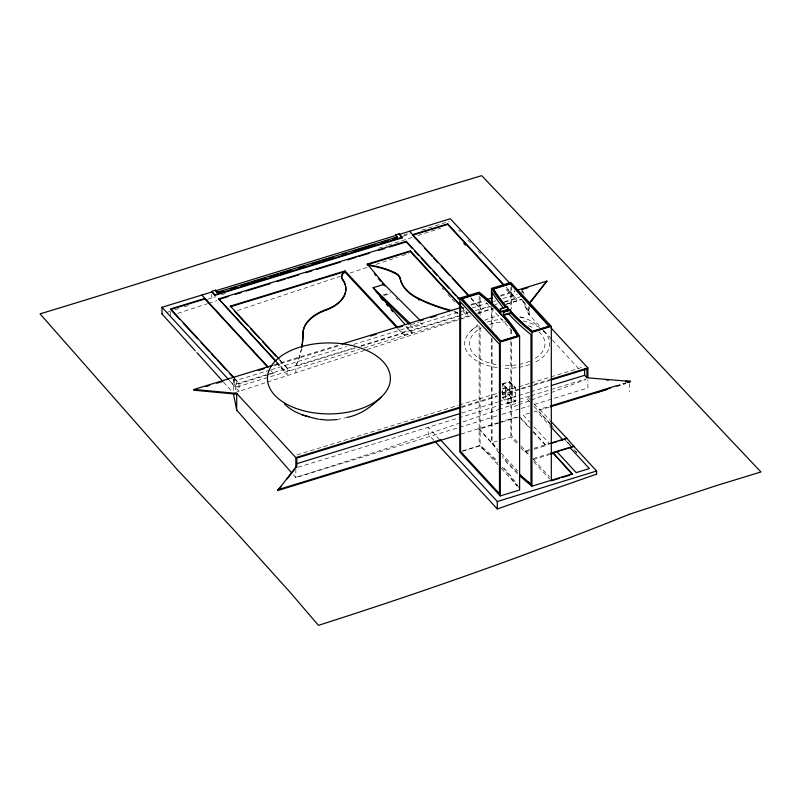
<?xml version="1.0" encoding="UTF-8"?>
<svg xmlns="http://www.w3.org/2000/svg" width="801" height="801" viewBox="0 0 801 801"><rect width="100%" height="100%" fill="white"/><g stroke="black" fill="none" stroke-linecap="round" stroke-linejoin="round"><path stroke-width="0.6" stroke-dasharray="4 3" d="M471.118 330.723L477.736 324.805M484.555 320.33L490.883 317.727L499.253 315.764M514.082 406.538L517.536 405.236M518.688 404.795L530.222 400.46M531.373 400.019L585.581 379.614M522.322 401.281L501.106 408.75M499.954 409.151L382.437 449.842L295.829 477.426M237.486 310.558L340.485 276.235M349.957 273.081L367.719 267.154M375.999 264.4L397.316 257.291M402.052 255.719L409.151 253.346M616.329 386.122L625.791 382.998M234.593 392.76L266.262 382.437M267.444 382.057L366.027 349.917M367.218 349.526L470.688 315.804M477.817 313.481L493.276 308.435M506.362 304.17L521.821 299.133M177.772 313.351L207.499 303.719M208.691 303.339L217.021 300.635M378.753 248.23L387.073 245.527M388.265 245.146L412.054 237.436M417.992 235.514L440.59 228.195M166.698 312.48L170.213 311.349M174.898 309.837L179.584 308.325M184.27 306.813L188.956 305.301M207.359 299.364L215.679 296.68M221.607 294.768L226.343 293.236M402.943 236.255L410.052 233.962M421.907 230.137L449.171 221.346M383.078 295.078L390.708 292.735M384.17 295.349L390.708 293.336M273.952 364.906L338.322 345.141M470.898 304.44L483.954 300.425M500.585 295.319L514.833 290.943M273.842 365.737L339.464 345.591M461.426 308.145L463.799 307.414M470.928 305.221L485.186 300.846M500.635 296.1L514.903 291.724M410.963 324.695L418.723 322.312M270.147 370.032L236.746 380.295L236.746 387.023L359.499 349.336M271.339 369.672L346.513 346.593M353.672 344.39L466.072 309.877M472.019 308.055L487.469 303.309M493.406 301.486L495.779 300.755M502.908 298.563L517.176 294.187M409.862 325.036L412.135 327.509L422.107 324.445L422.107 323.374M266.212 374.808L233.481 384.86L229.286 380.295M267.394 374.447L355.033 347.534M360.941 345.722L458.002 315.924M459.173 315.564L469.857 312.28M475.343 310.598L489.221 306.332M495.068 304.54L497.401 303.819M504.42 301.667L520.84 296.63M268.575 374.678L239.018 383.759L233.952 378.262M269.757 374.317L273.311 373.226L271.619 370.793M355.033 348.135L295.869 366.307A219.714 126.848 0 0 0 301.587 348.525M360.941 346.322L402.362 333.606L402.362 332.375L398.988 328.76M405.797 326.628L409.862 331.304L459.173 316.165M470.908 298.453L481.041 309.446L491.564 306.212M504.42 302.267L516.114 298.683L505.982 287.679M277.056 362.232L285.516 371.414L289.421 370.222L289.421 370.853L279.519 360.11M412.135 332.535L409.862 330.072L402.362 332.375L404.635 334.838L412.135 332.535L412.135 333.176L409.862 330.703M364.245 347.874L470.608 315.214M477.766 313.021L493.276 308.255M506.402 304.22L521.922 299.464M502.688 383.629L509.646 381.496L515.383 387.394L515.413 401.471L507.974 403.754L502.688 397.717L502.688 383.629L507.974 389.666L507.974 403.754M507.974 390.207L502.688 384.18L509.676 382.037L515.413 387.924M502.708 388.405L509.656 386.272M502.698 388.946L509.656 386.813M507.974 389.666L515.383 387.394M296.931 454.888L458.092 405.396M459.283 405.036L497.491 393.301M498.683 392.941L529.721 383.409M530.913 383.038L584.63 366.548M502.708 392.64L509.666 390.498M502.708 393.181L509.666 391.048M461.526 406.718L497.291 395.734M502.057 394.272L519.939 388.785M521.131 388.415L529.481 385.852M534.247 384.39L549.746 379.634M461.556 407.499L497.371 396.505M502.147 395.043L531.994 385.872M533.186 385.511L549.897 380.375M507.974 394.442L515.413 392.16M507.974 394.983L515.413 392.7M502.728 397.166L509.676 395.033M502.627 397.737L509.736 395.554M507.974 398.678L515.413 396.395M461.676 413.046L497.491 402.052M498.683 401.681L529.721 392.16M530.913 391.789L550.017 385.922M507.974 399.218L515.413 396.936M298.012 467.263L497.952 405.867M499.133 405.506L529.882 396.064M531.073 395.704L585.721 378.923M507.974 403.213L515.413 400.931L515.413 401.471L509.676 395.574L509.646 381.496M293.376 474.823L295.829 477.616L497.291 415.759M502.057 414.297L519.939 408.81M521.131 408.44L529.481 405.877M534.247 404.415L587.894 387.944L587.894 379.894M549.166 407.208L539.754 410.092L539.754 409.301L549.316 406.367M616.189 385.832L625.741 382.898M461.076 434.062L497.872 422.758M499.053 422.397L518.037 416.57M529.701 412.986L523.113 415.008L529.761 422.227M534.097 411.634L536.29 410.963L549.576 425.391M616.53 386.523L626.092 383.589M498.833 452.885A305.441 176.35 0 0 1 494.017 446.157L491.484 442.262L478.888 428.585L478.888 429.186L500.245 422.628M501.426 422.267L519.218 416.8M462.868 450.773L480.119 445.476L483.313 448.069A305.441 176.35 0 0 1 497.902 461.446M462.057 451.293L479.138 446.057L483.313 449.441A305.441 176.35 0 0 1 497.902 462.818M478.888 429.186L491.484 442.863L497.181 441.111M501.736 439.709L510.848 436.915L517.426 444.064M529.491 450.673L524.825 452.094L524.825 451.093L529.491 449.661M534.147 448.23L549.296 443.584M533.336 431.539L545.801 445.066L549.696 443.864L533.917 426.733M534.147 449.241L545.801 445.656L545.801 445.066M533.236 458.593L549.546 453.586M533.236 459.594L549.546 454.588M403.874 235.053L409.571 233.321M336.901 419.604L345.581 417.732M520.179 317.036C527.609 318.367 534.227 322.292 539.544 327.559M519.679 316.876L525.566 318.428M542.988 330.653L544.71 332.205M396.004 298.052L397.767 299.824M433.912 440.34L428.195 434.312L428.195 427.283L440.45 440.59M529.962 402.042L527.509 399.449L527.509 396.795L529.962 399.459M534.037 406.367L551.579 425.241M398.137 329.091L402.362 333.606M549.937 423.549L539.754 412.425M550.788 424.47L553.331 427.223M565.216 440.099L570.302 445.616M575.398 451.133L577.09 452.965M521.601 290.723L523.113 292.365M458.763 230.077L460.445 231.9M468.014 240.11L470.537 242.843M478.097 251.053L480.62 253.787M529.251 311.779L524.305 301.657M505.982 287.078L516.114 298.082L516.114 300.255L504.29 287.399M486.037 302.468L511.398 330.002M470.908 297.852L481.041 309.446M461.166 306.062L467.093 312.5L467.093 315.764L461.256 309.296M461.166 306.693L467.093 313.131M539.754 409.301L550.097 420.515M534.037 403.884L539.754 410.092M570.793 445.726L566.768 441.361L569.982 445.226M574.007 449.591L576.52 452.315M509.646 382.037L515.143 388.004M502.688 384.18L508.184 390.147M519.218 416.21L530.022 427.924M520.88 418.613L530.022 428.525M533.336 432.129L545.801 445.656M420.595 322.793L422.107 324.445M517.556 442.222L511.639 435.804L511.639 337.421M520.93 445.897L529.391 455.078M533.616 459.664L549.676 477.106M524.825 451.093L529.651 456.33M520.72 447.629L524.825 452.094M533.736 461.776L549.646 479.038M402.362 333.006L404.635 335.469L404.635 334.838M492.084 443.183L498.002 449.601M501.386 453.276L517.446 470.718M497.872 464.75L480.119 445.476L480.119 325.937M501.256 468.425L517.316 485.857M280.14 360.15L289.421 370.222M276.535 362.302L285.516 372.044L285.516 371.414M270.778 370.483L273.311 373.226M234.803 378.573L239.018 383.158L239.018 391.319L229.016 380.245M236.746 387.023L234.473 384.56L234.473 377.822M276.295 362.943L287.148 374.768L287.148 368.38M521.821 299.294L528.76 314.222L540.585 327.128M543.969 330.813L551.569 339.113M552.41 340.035L578.602 368.61M442.052 288.05L443.724 289.902M447.899 294.518L451.233 298.212M452.074 299.143L454.578 301.907M223.509 382.087L231.819 391.288M406.618 326.347L409.862 330.072L409.862 331.304M519.008 487.699L517.076 484.715A305.441 176.35 0 0 0 502.067 465.822M522.522 290.593L524.985 295.879M523.023 300.665L529.251 314.743L529.251 306.403M233.712 379.274L236.245 391.899M629.676 383.639L629.676 391.699M528.76 306.773L528.76 314.222M522.032 290.643L522.032 292.866M512.48 385.001L512.48 398.538M511.639 286.368L511.639 308.785M511.639 329.952L511.639 336.18M510.848 287.429L510.848 308.605M510.848 329.782L510.848 336.009M510.848 340.996L510.848 436.915M505.381 387.183L505.381 400.72M492.084 308.565L492.084 329.732M492.084 338.453L492.084 441.802L494.017 444.785A305.441 176.35 0 0 0 496.71 448.64M491.484 305.902L491.484 328.42M491.484 338.423L491.484 442.863M480.119 297.291L480.119 315.974M479.138 295.929L479.138 314.693M479.138 325.957L479.138 446.057M412.135 326.438L412.135 327.509M295.869 372.785L295.869 365.707A219.714 126.848 0 0 0 301.206 349.717M295.829 469.116L295.829 477.616M233.481 379.253L233.481 391.939M211.774 294.368L211.774 297.942M170.633 311.979L170.633 315.664M454.698 311.399A10.153 5.857 0 0 1 458.522 314.092M538.883 331.844A37.797 21.827 0 0 1 533.967 359.118M529.701 361.251A37.797 21.827 0 0 1 502.167 365.356M496.129 364.595A37.797 21.827 0 0 1 481.401 327.769M489.431 324.455A37.797 21.827 0 0 1 506.032 321.912M528.38 325.657A37.797 21.827 0 0 1 533.846 328.26M543.118 330.623A42.513 24.541 0 0 1 534.087 362.723M529.541 364.595A42.513 24.541 0 0 1 502.007 368.09M497.121 367.569A42.513 24.541 0 0 1 466.052 349.937A42.513 24.541 0 0 1 478.177 325.777M487.218 322.052A42.513 24.541 0 0 1 502.477 319.329M523.093 320.961A42.513 24.541 0 0 1 538.262 326.988M453.947 311.739A10.153 5.857 0 0 1 458.522 314.693M502.067 467.193A305.441 176.35 0 0 1 517.076 486.097M517.576 473.741A305.441 176.35 0 0 1 502.557 457.621M517.576 472.36A305.441 176.35 0 0 1 502.557 456.25"/><path stroke-width="1.2" d="M277.697 489.761L440.45 439.789L440.45 440.59L277.697 490.562L295.829 467.133L296.811 466.833L296.811 458.082L460.365 407.869M277.697 490.562L281.481 485.847M286.768 479.248L294.317 469.817M528.92 303.539L546.893 281.101L529.701 303.359M381.056 397.226C371.544 406.738 360.22 414.988 346.733 417.441M435.544 442.062L497.301 508.965L596.605 474.112M629.676 381.717L630.527 381.436L586.903 377.762L584.63 375.299L584.63 369.051M596.214 392.76L610.412 388.074M628.154 382.217L630.527 381.436L625.651 381.126M395.624 234.913L397.476 237.547L395.624 234.913L399.319 233.782L402.402 237.757L214.858 295.339L211.774 291.995L211.774 291.364L215.679 290.162L217.522 292.796L223.479 290.973M162.012 314.082L162.012 307.274L211.774 291.995M215.679 290.162L215.679 290.793L395.624 235.544M399.319 233.782L399.319 234.413L450.352 218.743L510.047 283.544M217.522 292.165L397.476 236.916M230.628 288.771L236.585 286.948M241.361 285.476L249.702 282.923M252.085 282.192L265.191 278.167M269.957 276.695L278.297 274.142M280.68 273.401L291.404 270.117M298.563 267.914L304.52 266.092M311.669 263.889L320.01 261.326M322.392 260.595L333.116 257.301M342.658 254.378L346.232 253.276M353.381 251.083L374.828 244.495M381.977 242.302L387.934 240.47M392.71 239.008L396.285 237.917M211.774 291.364L214.858 294.708L402.402 237.126M412.655 234.613L447.729 223.839L503.449 284.335M267.394 366.818L204.926 298.993L170.633 309.516L179.925 319.599M503.449 284.926L447.729 224.44L412.655 235.214L420.255 243.454M275.694 361.391L218.683 298.873L406.227 241.281L459.884 299.534M218.683 299.504L228.245 296.57M235.414 294.368L241.381 292.535M246.157 291.063L270.047 283.724M277.216 281.531L285.577 278.958M287.97 278.227L298.723 274.923M305.892 272.73L311.859 270.888M316.635 269.426L340.525 262.087M347.694 259.884L356.055 257.321M358.447 256.59L369.201 253.286M378.753 250.353L384.73 248.52M389.506 247.048L406.227 241.912L412.094 248.29M301.757 347.023A219.714 126.848 0 0 0 302.968 333.476A48.491 27.995 0 0 1 325.707 309.697A42.964 24.811 0 0 0 342.548 279.118A12.135 7.009 0 0 1 345.001 271.569L230.388 306.763L230.388 306.132L345.001 270.938L397.296 326.948M452.134 310.648A138.533 79.98 0 0 1 418.823 298.523A53.857 31.099 0 0 1 400.21 278.317A14.768 8.531 0 0 0 395.103 272.771A65.562 37.847 0 0 0 367.329 264.72L367.329 264.08L410.332 250.883L460.315 305.141M367.329 264.72L410.332 251.514L460.315 305.772M405.006 324.475L373.096 287.719L384.21 284.315L419.834 320.12L419.834 320.911L423.399 319.819M596.605 474.212L596.605 471.018L574.007 446.477L553.04 452.915L572.284 474.412L572.284 473.812L531.954 486.197L531.954 332.325A305.441 176.35 0 0 1 512.48 314.833L510.457 312.7L503.449 314.853L505.381 317.016A305.441 176.35 0 0 1 519.609 336.11L519.609 489.992L500.245 495.929L459.774 451.994L459.774 298.122L479.138 292.175A305.441 176.35 0 0 1 498.612 309.667L500.635 311.799L507.504 309.486M491.484 303.399L491.484 288.38L510.848 282.443L551.318 326.377L551.318 480.85L559.468 478.347M473.321 311.539L461.656 298.453L478.708 293.216L482.172 296.02A304.06 175.549 0 0 1 497.401 310.057L504.139 317.376A304.06 175.549 0 0 1 515.784 332.505L517.877 336.16L515.784 332.926A304.06 175.549 0 0 0 504.139 317.797L497.401 310.478A304.06 175.549 0 0 0 482.172 296.44L478.708 293.216M503.809 303.819A304.06 175.549 0 0 1 495.308 292.415L493.216 288.76L510.267 283.524L549.436 326.468L510.267 283.524M461.656 298.873L478.708 293.637M493.216 289.181L510.267 283.944M236.706 394.202L194.072 390.227L194.072 389.436L272.761 365.276M341.907 344.05L460.205 307.724M487.519 299.334L492.275 297.872M517.206 290.222L546.893 281.101M194.072 390.227L196.465 389.496M206.017 386.563L209.602 385.461M216.761 383.258L222.738 381.426M258.333 370.503L264.3 368.67M370.483 336.06L376.45 334.227M399.118 327.269L402.703 326.167M430.527 317.627L436.465 315.804M522.032 289.531L527.949 287.709M507.504 309.887L500.485 312.04L500.485 308.785L507.504 306.633L507.644 310.047L507.504 306.633M500.485 308.785L507.644 306.793M503.449 312L510.607 310.007L510.607 313.261L503.599 315.424L503.449 312L503.599 315.424M503.599 312.16L510.607 310.007M461.656 298.453L500.825 340.976L517.877 335.739M507.594 307.834L513.691 314.443A304.06 175.549 0 0 0 528.92 328.47L532.385 331.284L549.436 326.047M495.819 335.969L500.825 341.396L516.745 336.51M533.516 331.354L548.305 326.818M459.774 298.122L500.245 342.057L519.609 336.11M531.954 332.325L551.318 326.377M194.072 389.436L236.706 393.401L295.829 457.591L460.335 407.078M550.938 379.263L587.894 367.919L587.894 377.461M551.098 380.014L586.903 369.011L586.903 377.762M296.931 463.629L460.475 413.416M551.208 385.561L584.63 375.299M550.507 405.997L616.189 385.832M626.943 382.528L630.527 381.436M440.88 440.26L459.884 434.422M550.347 406.848L606.968 389.456M550.457 443.223L566.768 438.217L574.007 446.477M551.889 443.193L557.386 441.501M559.579 440.83L565.796 438.918M550.708 453.226L574.007 446.077M550.708 454.237L553.04 453.516M561.801 477.636L569.952 475.133M440.45 439.789L497.301 501.506L596.605 471.018M336.901 419.604L327.679 420.114L319.679 419.344M606.157 379.894L608.6 380.054M318.538 419.233C306.352 416.45 293.647 413.246 284.585 404.034M302.307 415.008L308.986 416.73M531.514 331.003L528.92 328.891A304.06 175.549 0 0 1 521.02 321.982M531.954 486.197L527.779 482.803A305.441 176.35 0 0 1 519.839 475.864M376.07 291.794L408.971 324.185M373.096 287.719L409.862 323.183L409.862 323.974M507.594 308.265L513.691 314.863A304.06 175.549 0 0 0 520.26 321.281M345.001 270.938L345.001 272.17L397.296 328.18M551.028 327.899L587.894 367.919M510.607 313.261L510.457 309.847M409.571 231.259L469.216 296.02M424.47 248.04L432.069 256.29M433.762 258.122L437.977 262.708M441.361 266.373L449.802 275.534M452.335 278.287L467.534 294.788M474.983 313.351L493.326 333.256M399.319 234.413L402.402 237.757M414.618 251.013L418.803 255.569M421.316 258.302L430.537 268.315M433.061 271.038L437.246 275.594M439.759 278.317L448.991 288.33M452.335 291.975L455.689 295.619M457.371 297.431L459.043 299.254M550.928 421.426L566.768 438.217M550.407 426.292L562.873 439.819M570.112 447.679L589.356 468.575L576.179 472.62L556.935 451.724M553.04 452.915L572.284 473.812M527.589 481.731L530.973 485.396M230.388 306.132L279.299 359.228M215.679 290.793L217.522 292.796M234.623 311.359L247.329 325.156M250.713 328.841L259.194 338.032M262.578 341.707L276.135 356.425M218.683 298.873L276.205 361.311M201.842 295.048L268.245 367.128M233.952 377.661L170.633 308.916L204.926 298.393L204.926 298.993M183.299 323.264L197.657 338.843M201.031 342.518L209.472 351.679M211.164 353.511L215.379 358.097M217.071 359.929L226.353 370.012M229.737 373.677L232.27 376.42M162.012 307.274L228.445 379.384M233.481 394.022L236.706 410.092L291.744 472.95M463.769 243.324L465.461 245.156M162.012 313.992L195.254 350.798M196.916 352.64L222.678 381.166M380.615 297.622L383.048 300.425M386.302 304.17L387.924 306.042M391.178 309.787L392.8 311.659M367.329 264.08L384.21 284.315M374.347 273.722L375.909 275.594M378.242 278.388L380.585 281.191M382.137 283.063L384.48 285.867M493.216 288.76L495.308 291.995A304.06 175.549 0 0 0 506.953 307.123M500.635 308.946L500.635 312.2M500.245 342.057L500.245 495.929M497.301 501.506L497.301 508.965M492.084 303.579L492.084 292.375L494.017 295.349A305.441 176.35 0 0 0 502.557 306.813M447.729 223.839L447.729 224.44M418.823 298.523L418.823 300.125M410.332 250.883L410.332 251.514M406.227 241.281L406.227 241.912M400.21 278.317L400.21 278.918A53.857 31.099 0 0 0 418.823 299.123A138.533 79.98 0 0 0 450.072 310.708M395.103 272.771L395.103 273.371A14.768 8.531 0 0 1 400.21 278.918M379.804 295.459L379.804 296.09M342.548 279.118L342.548 279.719A42.964 24.811 0 0 1 325.707 310.297A48.491 27.995 0 0 0 302.968 334.077A219.714 126.848 0 0 1 301.757 347.624M325.707 309.697L325.707 310.297M302.968 333.476L302.968 334.077M295.829 457.591L295.829 467.934M236.706 393.401L236.706 410.092M214.858 294.708L214.858 295.339M368.18 265.431A65.562 37.847 0 0 1 395.103 273.371M342.157 279.088A12.135 7.009 0 0 1 345.001 272.17M505.711 307.484A305.441 176.35 0 0 1 491.484 288.38M519.839 474.482A305.441 176.35 0 0 0 527.779 481.431L530.973 484.024L530.973 334.598L527.779 332.004A305.441 176.35 0 0 1 509.025 314.252M506.953 307.544A304.06 175.549 0 0 1 504.58 304.76M629.336 514.322C527.168 555.343 423.298 591.849 318.448 625.341L290.252 592.43L233.822 529.811L177.031 469.366L40.05 313.852C187.744 269.286 333.927 219.955 481.701 175.659C575.338 273.902 667.644 373.396 760.95 471.959L716.785 485.486L629.336 514.322M499.464 344.27L460.565 302.047L460.565 451.484L499.464 493.696L499.464 344.27M296.33 408.52A61.487 35.494 0 0 0 390.357 379.654A61.487 35.494 0 0 0 300.045 347.083A61.487 35.494 0 0 0 296.33 408.52"/></g></svg>
